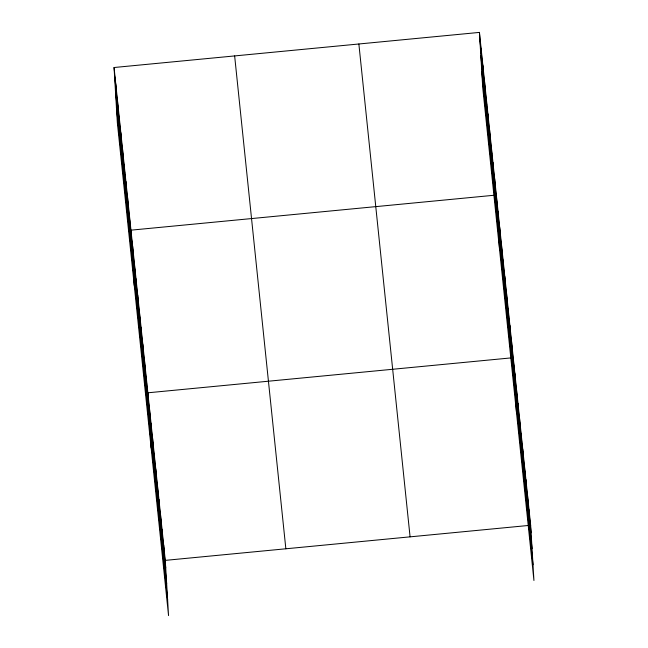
<?xml version="1.0" encoding="UTF-8"?>
<svg xmlns="http://www.w3.org/2000/svg" width="648" height="648" viewBox="0 0 648 648"><rect width="100%" height="100%" fill="white"/><g stroke="black" fill="none" stroke-linecap="round" stroke-linejoin="round"><path stroke-width="0.97" d="M114.064 67.513L165.272 560.374L168.553 615.6L117.345 122.739L114.064 67.513L479.447 32.4L530.655 525.261L533.936 580.486L482.728 87.626L479.447 32.4M165.272 560.374L530.655 525.261M479.901 39.99L531.109 532.85M480.832 55.712L532.04 548.564M481.796 71.904L533.004 564.764M358.871 43.991L410.079 536.844M234.641 55.931L285.849 548.783M114.518 75.111L165.718 567.964M115.449 90.825L166.657 583.686M116.413 107.025L167.613 599.878M529.076 510.025L529.521 517.614M527.488 494.789L527.942 502.378M525.909 479.552L526.354 487.15M524.321 464.324L524.775 471.914M522.742 449.088L523.195 456.678M521.162 433.852L521.608 441.442M519.575 418.624L520.028 426.214M517.995 403.388L518.441 410.978M516.407 388.152L516.861 395.742M514.828 372.916L515.282 380.514M516.529 412.914L513.248 357.688L147.857 392.801L151.138 448.027M511.555 341.423L512.009 349.013M509.863 325.158L510.316 332.748M508.178 308.894L508.623 316.483M506.485 292.629L506.939 300.218M504.8 276.364L505.246 283.954M503.107 260.099L503.561 267.689M501.414 243.834L501.868 251.424M499.73 227.57L500.175 235.159M498.037 211.305L498.49 218.894M499.632 250.266L496.352 195.04L130.961 230.161L134.241 285.387M494.659 178.775L495.113 186.373M492.966 162.51L493.42 170.108M491.281 146.254L491.727 153.843M489.588 129.989L490.042 137.578M487.895 113.724L488.349 121.314M486.211 97.459L486.664 105.049M484.518 81.194L484.971 88.784M482.833 64.93L483.278 72.519M481.14 48.665L481.594 56.255M163.685 545.138L164.138 552.728M162.105 529.91L162.551 537.5M160.518 514.674L160.971 522.264M158.938 499.438L159.392 507.028M157.359 484.202L157.804 491.8M155.771 468.974L156.225 476.564M154.192 453.738L154.637 461.327M152.604 438.502L153.058 446.091M151.024 423.274L151.478 430.863M149.445 408.038L149.891 415.627M146.173 376.537L146.618 384.126M144.48 360.272L144.933 367.861M142.787 344.007L143.24 351.597M141.102 327.742L141.548 335.34M139.409 311.477L139.863 319.075M137.724 295.213L138.17 302.81M136.031 278.956L136.485 286.546M134.339 262.691L134.792 270.281M132.654 246.426L133.099 254.016M129.276 213.897L129.722 221.486M127.583 197.632L128.037 205.222M125.89 181.367L126.344 188.957M124.205 165.102L124.651 172.692M122.513 148.838L122.966 156.427M120.82 132.573L121.273 140.162M119.135 116.308L119.588 123.898M117.442 100.043L117.896 107.633M115.757 83.778L116.203 91.376"/></g></svg>
